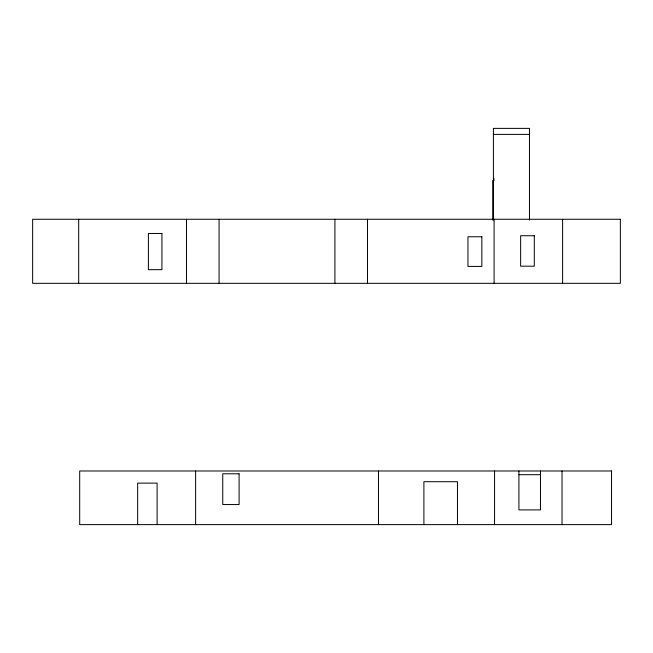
<?xml version="1.0" encoding="UTF-8"?>
<svg xmlns="http://www.w3.org/2000/svg" width="653" height="653" viewBox="0 0 653 653"><rect width="100%" height="100%" fill="white"/><g stroke="black" fill="none" stroke-linecap="round" stroke-linejoin="round"><path stroke-width="0.98" d="M493.407 134.396L529.469 134.396M518.915 474.69L540.472 474.69M562.617 219.269L562.617 283.329M562.021 470.984L562.021 524.62M540.472 470.984L540.472 509.903L518.915 509.903L518.915 470.984M529.469 220.037L529.469 128.38L493.407 128.38L493.407 220.037M494.558 470.984L494.558 524.62M494.101 219.269L494.101 283.329M493.962 178.579L493.962 180.603M492.786 180.473L492.786 220.118M457.467 524.62L457.467 481.71L423.895 481.71L423.895 524.62M378.479 470.984L378.479 524.62M367.492 219.269L367.492 283.329M334.924 219.269L334.924 283.329M219.073 219.269L219.073 283.329M195.614 470.984L195.614 524.62M186.497 219.269L186.497 283.329M157.104 524.62L157.104 483.114L137.652 483.114L137.652 524.62M78.687 219.269L78.687 283.329M620.35 219.269L32.65 219.269L32.65 283.329L620.35 283.329L620.35 219.269M161.928 233.472L148.394 233.472L148.394 269.673L161.928 269.673L161.928 233.472M534.301 235.741L520.637 235.741L520.637 266.195L534.301 266.195L534.301 235.741M481.857 236.77L467.956 236.77L467.956 266.416L481.857 266.416L481.857 236.77M611.551 470.984L79.699 470.984L79.699 524.62L611.551 524.62L611.551 470.984M239.096 473.792L222.755 473.792L222.755 504.549L239.096 504.549L239.096 473.792"/></g></svg>
